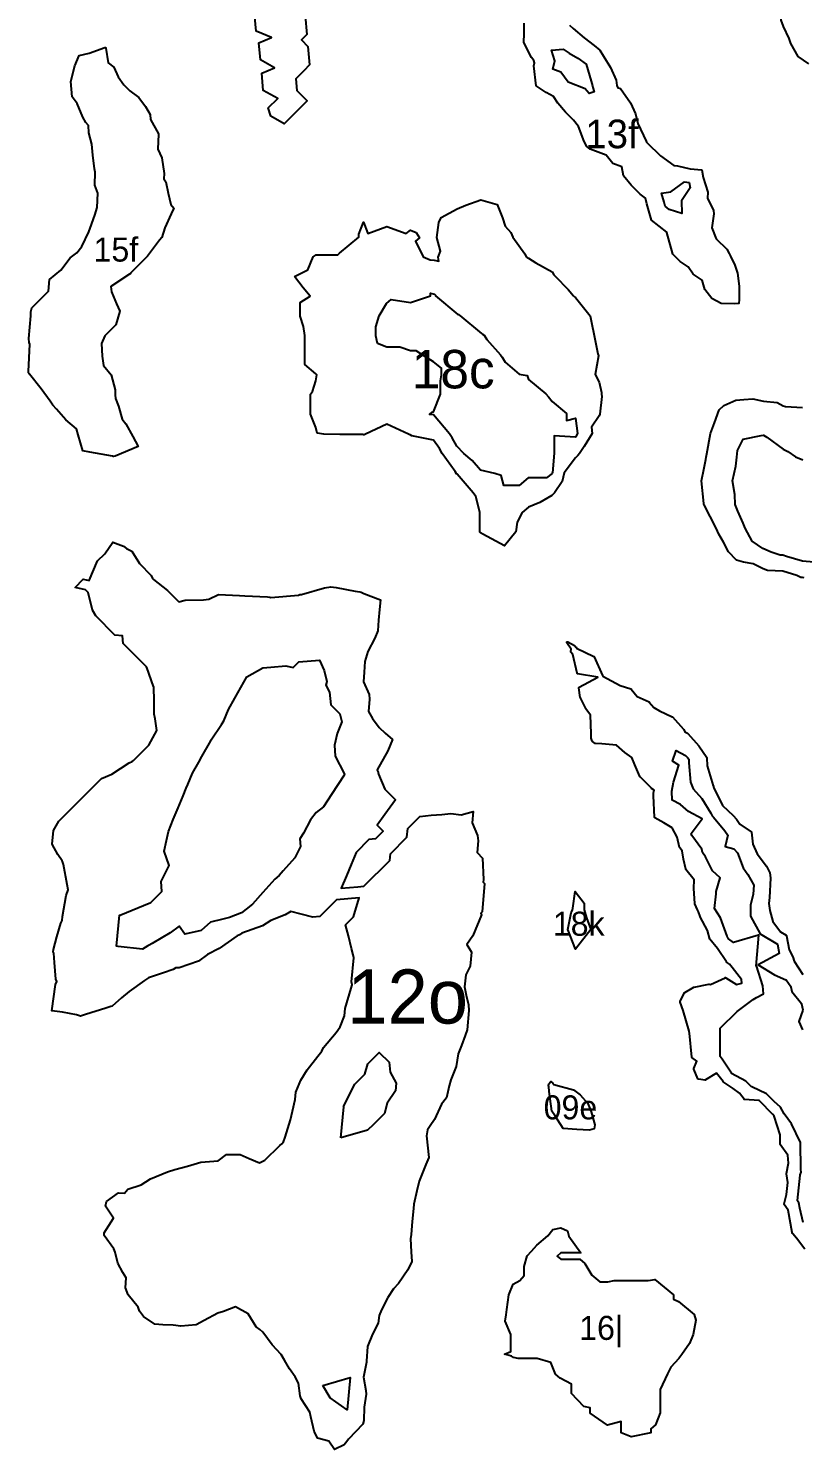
# Model space of a CAD drawing. Header units: millimetres. Extents: x 0 to 500, y 0 to 700.
# Drawn here: x 103 to 183.5, y 449.8 to 597.7 of the extents above; entities that cross this region are included whole.
import ezdxf
from ezdxf.enums import TextEntityAlignment as Align

# ---------------------------------------------------------------- set-up
doc = ezdxf.new("R2010")
doc.units = ezdxf.units.MM
doc.layers.add('CORTE', color=1, linetype='Continuous')
doc.layers.add('GRABADO', color=5, linetype='Continuous')

msp = doc.modelspace()

# ---------------------------------------------------------------- linework, layer by layer
at = {"layer": 'CORTE'}
for points in [[(184.21, 593.97), (183.09, 594.73), (182.34, 596.07), (182.14, 596.59), (181.58, 597.84), (181.33, 598.53), (181.27, 599.57), (181.05, 600.99), (181.37, 602.53), (181.48, 603.44), (181.56, 604.15), (182.16, 605.34), (184.03, 605.71)], [(131.8, 598.97), (131.97, 597.02), (131.42, 596.46), (132.08, 595.79), (132.26, 593.85), (131.65, 593.24), (130.82, 592.41), (130.93, 591.18), (131.99, 590.12), (129.6, 587.73), (128.21, 588.52), (127.96, 589.39), (128.94, 590.36), (127.44, 591.21), (127.28, 592.99), (128.6, 593.56), (127.15, 594.38), (126.99, 596.16), (128.29, 596.72), (126.69, 597.38), (126.5, 599.54)], [(159.31, 597.99), (159.69, 597.65), (160.84, 596.67), (161.86, 595.88), (162.47, 595.4), (162.85, 594.77), (163.57, 593.58), (164.17, 592.26), (164.22, 591.73), (164.31, 591.48), (164.59, 591.4), (165.64, 589.9), (166.18, 588.77), (166.41, 587.76), (167.26, 585.92), (167.32, 585.83), (167.38, 585.76), (168.75, 584.39), (170.14, 583.41), (170.53, 583.35), (171.87, 583.05), (173.07, 582.95), (173.22, 582.16), (173.69, 580.61), (173.65, 580.01), (174.27, 578.7), (174.32, 578.35), (174.09, 576.9), (174.57, 575.77), (175.66, 574.68), (175.92, 574.23), (176.05, 573.95), (176.5, 573.01), (176.77, 572.18), (176.96, 570.86), (176.96, 569.46), (176.9, 569.05), (176.5, 569.01), (175.09, 569.05), (174.09, 569.55), (173.37, 570.51), (173.11, 571.47), (172.18, 572.1), (171.65, 572.87), (170.81, 573.4), (170.04, 574.17), (169.42, 576.43), (169.42, 576.43), (169.41, 576.45), (167.82, 577.72), (167.69, 578.18), (167.35, 579.41), (167.2, 579.98), (166.65, 580.41), (165.71, 581.35), (164.92, 582.32), (164.74, 583.27), (163.81, 583.62), (163.1, 584.48), (161.44, 585.11), (161.09, 585.38), (160.84, 585.89), (160.24, 587.44), (159.72, 588.12), (158.89, 588.94), (158.07, 589.87), (157.64, 590.57), (156.88, 590.99), (155.83, 591.67), (155.58, 593.77), (155.65, 594.09), (155.59, 594.31), (155.35, 594.62), (154.56, 596.19), (154.57, 597.14), (154.59, 598.21)], [(183.73, 540.51), (183.54, 540.52), (183.35, 540.53), (182.94, 540.74), (181.49, 541.21), (179.91, 541.28), (179.44, 541.44), (178.42, 541.97), (177.41, 542.14), (176.68, 542.33), (175.85, 543.21), (175.33, 544.22), (174.82, 545.06), (174.57, 545.67), (173.32, 548.08), (173.29, 548.12), (173.29, 548.15), (173.28, 548.24), (173.03, 550.6), (173.28, 551.78), (173.47, 552.82), (173.51, 553.05), (173.58, 553.41), (173.97, 555.5), (174.39, 556.63), (174.88, 557.97), (175.35, 558.43), (176.6, 558.97), (177.42, 559.04), (178.37, 559.13), (179.48, 558.88), (180.92, 558.73), (181.54, 558.4), (181.78, 558.32), (183.55, 558.22)], [(183.79, 470.67), (182.9, 471.82), (182.55, 472.25), (182.52, 472.28), (182.51, 472.28), (182.51, 472.29), (182.51, 472.29), (182.5, 472.3), (182.5, 472.31), (182.48, 472.41), (182.48, 472.41), (182.04, 474.71), (181.64, 475.32), (181.63, 475.32), (181.63, 475.33), (181.63, 475.34), (181.63, 475.34), (181.62, 475.35), (181.63, 475.36), (181.63, 475.37), (181.63, 475.37), (181.86, 476.37), (182, 477.59), (181.87, 478.51), (181.87, 478.52), (181.87, 478.53), (181.87, 478.53), (182.07, 479.6), (182.02, 480.46), (181.22, 481.56), (181.21, 481.57), (181.21, 481.57), (181.21, 481.58), (181.21, 481.59), (181.2, 481.59), (181.2, 481.6), (181.22, 482.56), (180.59, 484.51), (180.49, 484.64), (180.49, 484.65), (180.49, 484.66), (180.47, 484.67), (179.06, 486.09), (178.99, 486.12), (177.51, 486.24), (177.5, 486.24), (177.5, 486.25), (177.49, 486.25), (177.48, 486.25), (177.48, 486.26), (177.47, 486.26), (177.47, 486.27), (176.97, 486.89), (176.34, 487.39), (175.29, 488.08), (175.29, 488.09), (175.28, 488.09), (175.28, 488.1), (174.61, 488.97), (173.45, 488.27), (173.45, 488.27), (173.44, 488.26), (173.43, 488.26), (173.42, 488.26), (173.42, 488.26), (173.41, 488.26), (173.41, 488.26), (172.72, 488.34), (172.71, 488.34), (172.7, 488.35), (172.7, 488.35), (172.69, 488.35), (172.68, 488.36), (172.68, 488.36), (172.67, 488.36), (172.67, 488.37), (172.66, 488.38), (172.66, 488.38), (172.66, 488.39), (172.24, 489.4), (172.24, 489.41), (172.24, 489.42), (172.24, 489.42), (172.24, 489.42), (172.24, 489.43), (172.24, 489.45), (172.24, 489.45), (172.54, 490.23), (172.03, 490.59), (172.03, 490.6), (172.03, 490.6), (172.02, 490.61), (172.02, 490.61), (172.01, 490.62), (172.01, 490.63), (172.01, 490.63), (172.01, 490.64), (172.01, 490.65), (171.78, 493.13), (171.75, 493.27), (171.75, 493.28), (171.75, 493.28), (171.75, 493.29), (171.76, 493.32), (171.74, 493.36), (171.74, 493.36), (171.11, 495.5), (170.82, 496.36), (170.82, 496.37), (170.82, 496.38), (170.82, 496.39), (170.82, 496.4), (170.82, 496.4), (170.82, 496.41), (170.82, 496.42), (171.28, 497.35), (171.28, 497.35), (171.29, 497.36), (171.3, 497.37), (171.3, 497.37), (171.31, 497.38), (172.25, 497.92), (172.25, 497.93), (172.26, 497.93), (172.27, 497.93), (173.8, 498.22), (173.8, 498.23), (173.82, 498.23), (173.82, 498.23), (173.97, 498.21), (175.49, 498.91), (175.49, 498.91), (175.5, 498.91), (175.51, 498.92), (175.51, 498.92), (175.52, 498.92), (175.53, 498.91), (175.54, 498.91), (175.55, 498.91), (175.55, 498.91), (175.56, 498.91), (176.67, 498.19), (177.22, 498.34), (177.21, 498.71), (176.22, 499.97), (175.96, 500.3), (175.63, 500.53), (175.63, 500.53), (175.62, 500.54), (175.62, 500.54), (175.62, 500.55), (174.71, 501.95), (173.9, 502.9), (173.9, 502.91), (173.9, 502.91), (173.89, 502.92), (173.89, 502.93), (173.89, 502.93), (173.67, 503.81), (172.89, 505.25), (172.89, 505.26), (172.89, 505.26), (172.72, 505.75), (172.63, 505.95), (172.34, 506.6), (172.34, 506.61), (172.34, 506.61), (172.34, 506.62), (172.23, 508.17), (172.23, 508.17), (172.27, 509.07), (171.41, 510.17), (171.41, 510.18), (171.4, 510.19), (171.4, 510.2), (171.4, 510.2), (171.16, 511.24), (171.02, 512.09), (170.77, 512.42), (170.77, 512.43), (170.77, 512.43), (170.76, 512.44), (170.5, 513.51), (169.97, 514.49), (169.12, 515.03), (168.18, 515.55), (168.18, 515.55), (168.17, 515.56), (168.16, 515.56), (168.16, 515.57), (168.16, 515.57), (168.15, 515.58), (168.15, 515.59), (168.15, 515.6), (168.14, 515.6), (168.14, 515.61), (168.05, 517.82), (168.05, 517.82), (168.05, 518.14), (168.05, 518.15), (168.05, 518.15), (168.1, 518.42), (167.84, 518.6), (167.84, 518.6), (167.84, 518.61), (166.64, 519.8), (166.64, 519.81), (166.63, 519.81), (166.63, 519.82), (166.63, 519.82), (166.09, 521.06), (166.09, 521.06), (165.77, 521.82), (165.04, 522.35), (165.04, 522.35), (164.2, 523.08), (162.65, 523.23), (162.02, 523.27), (162.01, 523.27), (162.01, 523.27), (162, 523.27), (161.99, 523.27), (161.99, 523.28), (161.98, 523.28), (161.69, 523.49), (161.69, 523.49), (161.69, 523.49), (161.68, 523.5), (161.68, 523.51), (161.68, 523.51), (161.67, 523.52), (161.55, 523.81), (161.55, 523.82), (161.55, 523.82), (161.55, 523.83), (161.55, 523.84), (161.57, 524.3), (161.47, 526.21), (161, 526.89), (161, 526.9), (160.43, 528.03), (160.43, 528.04), (160.42, 528.05), (160.42, 528.05), (160.27, 529.06), (160.27, 529.06), (160.27, 529.07), (160.27, 529.08), (160.27, 529.09), (160.27, 529.1), (160.27, 529.1), (160.28, 529.11), (160.28, 529.11), (160.29, 529.12), (160.3, 529.13), (160.3, 529.14), (162.23, 530.17), (160.13, 530.53), (160.13, 530.53), (160.12, 530.53), (160.12, 530.53), (160.11, 530.54), (160.1, 530.54), (160.1, 530.55), (160.09, 530.55), (160.09, 530.56), (160.08, 530.56), (160.08, 530.57), (160.08, 530.58), (160.08, 530.58), (159.65, 532.51), (159.44, 532.78), (159.43, 532.79), (159.43, 532.8), (159.42, 532.81), (159.42, 532.81), (159.42, 532.82), (159.42, 532.82), (159.42, 532.83), (159.42, 532.84), (159.42, 532.85), (159.48, 533.07), (159.02, 533.74), (159.02, 533.75), (159.02, 533.76), (159.01, 533.77), (159.01, 533.78), (159.01, 533.78), (159.01, 533.79), (159.01, 533.8), (159.01, 533.81), (159.02, 533.81), (159.02, 533.82), (159.02, 533.83), (159.03, 533.84), (159.04, 533.85), (159.05, 533.85), (159.05, 533.85), (159.06, 533.86), (159.07, 533.86), (159.08, 533.86), (159.09, 533.86), (159.1, 533.86), (159.11, 533.86), (159.11, 533.85), (159.12, 533.85), (159.83, 533.45), (159.84, 533.44), (159.84, 533.44), (159.85, 533.43), (159.97, 533.29), (159.97, 533.29), (159.98, 533.29), (160.04, 533.18), (161.84, 532.33), (161.85, 532.33), (161.86, 532.32), (161.86, 532.32), (161.87, 532.31), (161.87, 532.3), (161.88, 532.3), (161.88, 532.29), (162.72, 530.33), (162.74, 530.32), (162.77, 530.29), (164.58, 529.31), (165.69, 528.94), (165.69, 528.94), (165.7, 528.94), (165.71, 528.93), (165.71, 528.93), (165.72, 528.93), (165.73, 528.92), (165.73, 528.92), (166.33, 528.15), (167.57, 527.59), (167.57, 527.58), (167.58, 527.58), (167.59, 527.58), (167.59, 527.57), (168.09, 527.02), (168.65, 526.68), (169.98, 526.06), (169.99, 526.06), (169.99, 526.05), (170, 526.05), (170, 526.04), (171.17, 524.75), (171.17, 524.75), (171.18, 524.74), (171.18, 524.74), (171.31, 524.47), (171.58, 524.34), (171.58, 524.33), (171.59, 524.33), (171.59, 524.33), (171.6, 524.32), (172.77, 523.03), (172.77, 523.03), (173.59, 521.82), (173.6, 521.81), (173.6, 521.8), (173.6, 521.79), (173.6, 521.78), (173.6, 521.78), (173.61, 520.95), (174.26, 518.86), (174.27, 518.86), (174.28, 518.75), (174.29, 518.73), (174.29, 518.73), (174.32, 518.64), (175.21, 516.83), (176.34, 515.79), (176.34, 515.79), (176.67, 515.4), (176.67, 515.4), (177.02, 514.87), (178.2, 514.09), (178.2, 514.08), (178.21, 514.08), (178.22, 514.07), (178.22, 514.07), (178.22, 514.06), (178.23, 514.05), (178.23, 514.05), (178.23, 514.04), (178.37, 512.8), (178.84, 511.79), (179.78, 510.5), (179.78, 510.5), (180.02, 510.09), (180.02, 510.08), (180.13, 509.82), (180.13, 509.81), (180.13, 509.81), (180.22, 509.28), (180.22, 509.27), (180.22, 509.27), (180.11, 507.25), (180.11, 507.25), (180.04, 506.64), (180.15, 505.89), (180.46, 504.76), (181.25, 503.67), (181.84, 503.32), (181.84, 503.32), (181.85, 503.31), (181.85, 503.31), (181.86, 503.3), (181.86, 503.3), (181.87, 503.29), (181.87, 503.28), (181.87, 503.27), (181.87, 503.27), (182.14, 501.79), (182.55, 501.09), (182.55, 501.09), (182.55, 501.08), (182.67, 500.62), (183.57, 499.24)]]:
    msp.add_lwpolyline(points, dxfattribs=at)
for points in [[(108.07, 589.84), (107.56, 590.55), (107.43, 592.12), (107.42, 592.15), (107.83, 593.77), (108.27, 594.84), (109.32, 595.08), (110.94, 595.68), (111.03, 595.68), (111.07, 595.59), (111.31, 594.09), (111.9, 593.63), (112.33, 592.63), (112.93, 591.78), (113.55, 591.17), (114.49, 590.47), (115.19, 589.52), (115.66, 588.71), (115.72, 588.18), (116.52, 586.69), (116.53, 586.65), (116.48, 585.1), (116.9, 584.18), (117.14, 582.58), (117.09, 582.02), (117.3, 581.71), (117.53, 580.5), (117.82, 579.35), (118.14, 578.96), (117.86, 578.36), (117.2, 576.92), (116.87, 575.89), (116.64, 575.62), (115.4, 573.98), (115.36, 573.92), (113.64, 572.2), (113.64, 572.2), (113.61, 572.14), (113.51, 572.09), (111.57, 570.82), (111.63, 570.26), (112.17, 569), (112.5, 568.23), (112.1, 566.82), (110.95, 565.68), (110.62, 564.87), (110.69, 563.55), (110.83, 562.59), (111.62, 561.63), (112.02, 560.05), (112.04, 559.53), (112.06, 559.16), (112.37, 558.36), (112.77, 557.02), (113.15, 556.53), (113.85, 555.22), (114.42, 554.16), (112.02, 553.17), (111.86, 553.14), (111.85, 553.14), (111.81, 553.13), (111.76, 553.15), (109.38, 553.59), (108.68, 553.72), (108.18, 555.39), (108, 555.99), (106.9, 556.94), (105.93, 558.06), (105.55, 558.48), (105.26, 558.88), (104.33, 560.15), (103.11, 561.7), (103.07, 561.77), (103.01, 561.83), (103, 561.98), (103.16, 564.8), (103.09, 565), (103.03, 565.41), (103.24, 567.77), (103.25, 568.19), (103.37, 568.58), (105.09, 570.31), (105.2, 571.53), (106.37, 572.52), (107.35, 573.79), (108.03, 574.32), (108.55, 574.98), (109.28, 576.49), (109.44, 576.87), (109.9, 578.23), (110.17, 579.04), (110.23, 580.51), (109.9, 581.34), (109.94, 582.71), (109.88, 583.04), (109.72, 584.47), (109.59, 585.63), (109.3, 586.8), (109.26, 587.56), (108.99, 587.87), (108.68, 588.43), (108.07, 589.84)], [(130.67, 571.84), (132.09, 572.55), (132.63, 573.91), (132.95, 574.1), (135.18, 574.1), (135.37, 574.26), (137.37, 575.93), (137.37, 576.25), (137.86, 577.49), (138.32, 576.33), (140.31, 577.04), (142.32, 576.32), (142.74, 576.67), (143.36, 576.42), (143.68, 575.88), (143.26, 575.53), (144.09, 573.91), (144.79, 573.57), (145.21, 573.55), (145.69, 573.46), (145.63, 573.86), (145.86, 574.47), (145.48, 575.89), (145.69, 577.48), (145.95, 577.99), (147.61, 578.87), (148.52, 579.28), (150.09, 579.82), (151.78, 579.35), (152.34, 577.96), (152.6, 577.07), (153.19, 576.42), (153.42, 575.93), (154.66, 574.21), (154.78, 573.91), (154.91, 573.83), (155.02, 573.76), (155.79, 573.27), (157.48, 572.34), (157.67, 572.02), (157.81, 571.87), (159.15, 570.48), (159.73, 569.83), (159.81, 569.74), (159.92, 569.67), (161.44, 567.77), (161.58, 567.08), (161.85, 565.72), (162.23, 563.82), (162.3, 563.69), (162.32, 563.61), (161.96, 561.64), (162.39, 560.87), (162.62, 559.79), (162.62, 559.6), (162.66, 559.37), (162.44, 557.53), (162.38, 557.36), (161.58, 556.17), (161.67, 555.5), (160.82, 554.17), (160.35, 553.43), (160.16, 553.23), (159.93, 552.99), (158.73, 551.41), (158.55, 550.53), (157.74, 549.35), (157.47, 549.07), (156.21, 548.33), (155.02, 547.86), (154.37, 547.31), (153.84, 546.31), (153.72, 545.29), (152.55, 543.83), (150.29, 545.06), (150.05, 545.19), (149.97, 545.24), (149.97, 545.32), (149.96, 545.36), (149.96, 547.35), (149.55, 548.97), (149.28, 549.35), (147.6, 551.29), (147.51, 551.32), (147.49, 551.4), (147.4, 551.55), (146.06, 553.43), (145.77, 553.96), (145.15, 554.82), (142.91, 555.29), (142.73, 555.39), (142.68, 555.39), (142.56, 555.44), (140.31, 556.49), (138.06, 555.44), (137.94, 555.39), (137.86, 555.38), (137.8, 555.4), (135.41, 555.4), (133.74, 555.44), (133.04, 555.55), (132.9, 556.14), (132.34, 557.54), (132.34, 559.61), (132.57, 559.9), (132.9, 561), (133.02, 561.61), (132.92, 561.73), (131.77, 562.69), (131.77, 565.7), (131.62, 566.66), (131.26, 567.73), (131.26, 569.15), (132.3, 569.8), (131.6, 570.68), (130.67, 571.84)], [(105.58, 501.59), (105.61, 501.84), (105.95, 503.15), (106.36, 504.57), (106.52, 504.86), (106.55, 505.26), (106.92, 507.46), (107.13, 508.04), (107.03, 508.59), (106.64, 510.67), (106.56, 510.99), (106.5, 511.08), (106.08, 511.71), (105.48, 512.81), (105.61, 514.21), (106.16, 515.18), (110.62, 519.64), (111.68, 520.07), (113.47, 521.25), (113.8, 521.41), (113.93, 521.51), (115.52, 523.1), (116.38, 524.61), (116.18, 525.83), (116.1, 526.32), (116.07, 527.71), (116.04, 529.14), (115.89, 529.58), (115.46, 530.78), (115.3, 531.24), (112.87, 533.68), (112.78, 534.46), (112, 534.55), (110, 536.55), (109.67, 537.15), (109.22, 538.96), (108.94, 539.24), (107.86, 539.51), (108.71, 540.36), (109.34, 540.21), (110.19, 542.26), (110.94, 543.01), (111.79, 544.21), (112.89, 543.8), (113.21, 543.56), (113.76, 543.27), (114.55, 541.98), (115.79, 540.74), (115.9, 540.43), (116, 540.33), (117.49, 539.17), (118.64, 538.02), (119.3, 538.18), (121.23, 538.23), (121.77, 538.28), (122.77, 538.78), (124.23, 538.7), (124.97, 538.66), (125.53, 538.63), (127.88, 538.51), (128.11, 538.5), (128.23, 538.45), (131.11, 538.71), (131.25, 538.76), (131.42, 538.78), (133.82, 539.46), (134.48, 539.58), (135.03, 539.48), (136.99, 539.11), (137.5, 539.06), (137.61, 539), (137.89, 538.89), (139.63, 538.23), (139.54, 537.21), (139.44, 536.11), (139.34, 534.99), (139.03, 534.23), (138.3, 532.84), (138.02, 531.81), (137.92, 530.7), (137.87, 529.69), (138.46, 528.38), (138.49, 527.89), (138.37, 526.6), (138.8, 525.87), (139.5, 524.92), (140.13, 524.35), (140.89, 523.69), (140.4, 522.49), (139.3, 520.54), (139.37, 520.41), (139.41, 520.07), (140.08, 518.51), (141.18, 517.41), (140.08, 515.87), (139.28, 514.76), (139.9, 514.14), (139.1, 513.34), (138.43, 513.28), (137.09, 511.94), (136.57, 510.67), (136.09, 509.51), (135.55, 508.21), (137.26, 508.36), (137.9, 508.42), (140.59, 511.11), (140.66, 511.78), (142.39, 513.51), (142.47, 514.43), (143.74, 515.69), (144.89, 515.8), (146.02, 515.9), (146.94, 515.98), (148.04, 515.86), (149.28, 516.21), (149.17, 515), (149.72, 513.71), (149.79, 513.14), (149.68, 511.92), (150.24, 511.35), (150.36, 509.11), (150.33, 508.83), (150.47, 508.69), (150.2, 505.77), (150.09, 505.62), (150.15, 505.46), (149.25, 503.26), (148.6, 502.35), (149.1, 501.55), (148.96, 500.1), (148.51, 499.19), (148.39, 497.95), (148.55, 497.1), (148.8, 496.1), (148.84, 495.51), (148.66, 493.5), (148.45, 492.89), (148.07, 491.84), (147.72, 490.98), (147.51, 489.66), (146.94, 488.28), (146.78, 487.67), (146.51, 486.42), (145.99, 485.75), (145.24, 484.17), (144.81, 483.48), (144.53, 483.09), (144.42, 482.44), (144.66, 480.21), (144.56, 479.95), (144.36, 479.48), (143.65, 477.75), (143.41, 476.72), (143.1, 475.34), (143.06, 474.9), (142.93, 473.54), (142.81, 472.18), (142.77, 471.74), (142.84, 470.4), (142.89, 469.37), (142.49, 468.51), (141.52, 467.08), (140.98, 466.55), (140.41, 465.65), (139.74, 464.35), (139.49, 463.78), (139.38, 462.97), (138.81, 461.82), (138.28, 460.53), (138.19, 459.02), (138.19, 458.91), (137.86, 457.36), (138.11, 455.97), (138.16, 455.59), (137.95, 454.22), (137.91, 452.86), (137.79, 452.46), (136.3, 450.89), (136.13, 450.65), (135.86, 450.3), (134.85, 449.82), (134.26, 450.69), (133.08, 450.99), (132.72, 451.72), (132.38, 453.24), (132.27, 453.7), (131.38, 455.1), (131.26, 455.41), (131.11, 456.74), (130.77, 457.37), (130.18, 458.23), (129.66, 459.13), (129.3, 459.7), (128.37, 460.72), (127.39, 462.03), (127.09, 462.3), (126.71, 462.6), (125.85, 463.95), (124.54, 464.66), (123.3, 464.19), (122.71, 464.01), (121.3, 463.25), (120.45, 462.8), (118.87, 462.65), (118.07, 462.76), (116.98, 462.78), (116.17, 462.87), (114.97, 463.68), (114.56, 464.22), (114.41, 464.64), (113.39, 465.93), (113.09, 466.66), (113.19, 467.69), (112.82, 468.24), (112.3, 469.2), (112.02, 470.34), (111.89, 470.7), (110.89, 472.09), (110.87, 472.38), (111.85, 473.88), (111.04, 475.14), (111.12, 475.62), (112.39, 476.52), (112.99, 476.49), (113.33, 476.91), (114.73, 477.35), (115.72, 477.99), (116.3, 478.24), (117.46, 478.72), (118.25, 478.94), (119.55, 479.31), (120.94, 479.71), (121.4, 479.75), (122.74, 479.87), (123.61, 480.5), (125.05, 480.5), (125.96, 480.1), (127.05, 479.64), (127.61, 479.92), (129.15, 481.46), (129.36, 481.62), (129.55, 481.82), (129.71, 482.31), (130.27, 484.11), (130.48, 485.02), (130.77, 486.24), (130.83, 487), (131.35, 488.26), (132.01, 489.32), (133.13, 490.75), (133.53, 491.25), (133.7, 491.63), (135.03, 493.22), (135.43, 493.81), (135.9, 494.95), (135.97, 495.69), (136.57, 497.82), (136.67, 498.15), (136.63, 498.47), (136.86, 500.97), (136.78, 501.28), (136.62, 501.93), (136.29, 503.26), (136, 504.4), (136.84, 505.23), (137.41, 507.23), (135.05, 507.01), (133.32, 505.28), (132.61, 505.22), (131.38, 505.53), (130.32, 505.8), (129.7, 505.45), (128.23, 504.84), (127.37, 504.31), (125.19, 503.54), (124.95, 503.37), (124.88, 503.34), (124.71, 503.27), (122.85, 501.93), (121.62, 501.32), (120.7, 500.62), (118.68, 499.92), (118.34, 499.92), (118.08, 499.77), (117.05, 499.42), (115.49, 498.9), (115.09, 498.62), (113.49, 497.47), (112.7, 496.81), (111.7, 495.95), (111.57, 495.9), (111.06, 495.74), (108.94, 495.07), (108.43, 494.9), (108, 495.04), (106.55, 495.33), (105.45, 495.45), (105.81, 498.19), (105.97, 498.5), (105.84, 498.76), (105.71, 500.5), (105.65, 501.45), (105.58, 501.59)], [(159.12, 503.91), (159.46, 505.64), (159.62, 505.98), (159.65, 506.15), (159.9, 507.86), (160.84, 506.67), (160.84, 505.97), (161.05, 505.12), (161.53, 503.91), (159.92, 501.89), (159.12, 503.91)], [(161.21, 485.81), (161.57, 484.97), (161.92, 483.59), (161.85, 483.2), (161.38, 483.03), (160.05, 483.12), (158.63, 483.22), (157.76, 484.58), (157.47, 485.02), (157.19, 487.08), (157.15, 487.59), (157.11, 487.7), (157.14, 487.86), (157.34, 488.1), (157.55, 487.94), (157.68, 487.81), (159.7, 487.24), (160.42, 486.71), (161.21, 485.81)], [(153.25, 459.52), (152.55, 459.75), (153.18, 460.01), (153.18, 461.79), (152.62, 463.17), (152.72, 463.85), (152.79, 464.38), (152.99, 465.9), (153.44, 467.01), (154.13, 467.4), (154.57, 467.94), (154.57, 468.88), (154.9, 469.99), (155.33, 470.47), (155.89, 471.09), (157.03, 472.04), (157.57, 472.71), (158.39, 472.88), (159.1, 472.59), (159.24, 472.02), (160.48, 470.29), (158.41, 470.29), (158, 469.95), (158.41, 469.61), (160.36, 469.61), (160.89, 469.17), (161.62, 467.96), (162.45, 467.27), (163.27, 467.27), (163.96, 467.42), (167.48, 467.42), (168.19, 467.52), (170.12, 465.91), (170.12, 465.45), (170.65, 465.23), (172.27, 463.88), (172.45, 463.27), (172.15, 461.78), (171.78, 460.85), (170.97, 459.72), (170.67, 459.31), (169.84, 458.38), (169.51, 457.69), (168.73, 456.07), (168.73, 453.63), (168.23, 452.39), (167.75, 451.99), (167.75, 451.55), (165.72, 451.13), (164.67, 451.56), (164.67, 452.74), (163.26, 452.35), (161.44, 453.61), (161.44, 454.16), (160.79, 454.29), (159.49, 455.66), (159.49, 456.62), (158.34, 457.26), (157.84, 457.68), (157.36, 458.89), (155.93, 459.28), (153.97, 459.28), (153.47, 459.39), (153.25, 459.52)]]:
    msp.add_lwpolyline(points, close=True, dxfattribs=at)
at = {"layer": 'GRABADO'}
for points in [[(158.65, 595.51), (159.25, 595.09), (160.16, 594.55), (161.04, 593.95), (161.55, 592.17), (161.69, 591.68), (161.71, 591.5), (161.88, 591.05), (161.35, 590.9), (161.1, 591.15), (160.93, 591.36), (159.16, 592.08), (158.38, 593.12), (157.58, 593.43), (157.78, 594.28), (157.44, 595.4), (158.65, 595.51)], [(171.25, 581.68), (171.75, 581.63), (171.86, 581.08), (170.94, 579.72), (170.98, 578.41), (169.67, 578.82), (169.25, 579.15), (169.14, 579.57), (168.88, 580.5), (169.83, 580.64), (171.25, 581.68)], [(157.48, 551.35), (156.89, 550.9), (155.01, 550.9), (154.06, 550.11), (152.48, 550.11), (152.2, 551.15), (151.52, 551.36), (150.05, 551.7), (149.17, 552.7), (148.3, 553.42), (147.58, 554.2), (147.1, 555.08), (146.82, 555.47), (145.16, 557.45), (145.15, 557.45), (144.73, 557.5), (145.02, 557.74), (145.14, 557.77), (145.88, 559.6), (145.88, 561), (145.97, 561.63), (145.97, 562.3), (145.15, 562.98), (144.16, 563.6), (143.35, 564.11), (142.74, 564.11), (141.66, 564.49), (140.29, 564.49), (139.33, 564.89), (139.14, 565.69), (139.14, 566.62), (139.49, 567.77), (140.25, 569.04), (140.76, 569.46), (142.75, 569.13), (144.84, 569.83), (144.84, 570.11), (145.24, 570), (145.34, 569.89), (145.37, 569.83), (147.67, 567.91), (147.79, 567.91), (147.88, 567.79), (150.13, 565.92), (150.24, 565.86), (150.42, 565.76), (150.71, 565.28), (152.12, 563.71), (152.28, 563.44), (152.59, 562.92), (154.06, 561.7), (154.88, 561.56), (155.04, 561.15), (156.85, 559.64), (157.11, 559.32), (157.48, 558.85), (159, 557.59), (159, 556.86), (159.93, 557.12), (160.14, 555.5), (159.91, 555.13), (157.71, 555.26), (157.71, 553.47), (157.54, 551.44), (157.51, 551.41), (157.51, 551.4), (157.48, 551.35)], [(118.58, 516.56), (119.11, 517.83), (119.43, 518.61), (119.59, 519.01), (120.08, 520.19), (120.73, 521.34), (121.05, 521.91), (121.98, 523.55), (122.03, 523.64), (123.08, 525.25), (123.34, 525.64), (123.83, 526.82), (124.48, 527.97), (124.8, 528.54), (125.74, 530.2), (127.4, 531.14), (128.24, 531.22), (129.78, 531.36), (130.55, 531.16), (131.14, 531.75), (133.29, 531.95), (133.76, 530.85), (134.05, 529.71), (133.94, 529.33), (134.32, 528.62), (134.47, 527.29), (135.41, 526.35), (135.62, 525.51), (135.13, 524.31), (134.85, 523.11), (134.91, 521.95), (135.87, 520.16), (135.91, 520.07), (135.86, 519.96), (134.54, 517.95), (133.7, 516.68), (132.93, 516.09), (132.35, 515.33), (131.63, 513.95), (131.23, 513.34), (131.32, 512.56), (130.73, 511.39), (129.5, 510.01), (129.09, 509.55), (128.64, 509.15), (127.4, 507.78), (126.3, 506.57), (125.67, 506.04), (125.16, 505.67), (123.93, 505.17), (123.22, 504.99), (121.93, 504.67), (120.97, 503.8), (119.28, 503.44), (118.69, 504.27), (117.74, 503.59), (115.87, 502.47), (115.57, 502.28), (115.41, 502.23), (114.86, 501.86), (112.34, 502.14), (112.18, 502.18), (112.47, 505.4), (112.61, 505.45), (114.96, 506.43), (115.74, 506.74), (116.88, 507.88), (116.82, 508.93), (117.64, 510.57), (117.11, 512.08), (117.36, 513.19), (117.57, 514.1), (118.08, 515.35), (118.58, 516.56)], [(135.52, 482.25), (135.82, 485.49), (135.82, 485.49), (135.8, 485.51), (136.96, 487.83), (138.01, 488.87), (138.31, 489.93), (139.51, 491.13), (140.52, 490.11), (140.64, 489.08), (141.25, 487.94), (141.18, 487.13), (140.34, 485.86), (140.04, 484.79), (138.9, 483.65), (138.28, 483.04), (135.52, 482.25)], [(133.65, 456.5), (136.49, 457.31), (136.18, 453.97), (134.39, 455.2), (133.65, 456.5)]]:
    msp.add_lwpolyline(points, close=True, dxfattribs=at)
for points in [[(184.71, 542.14), (183.53, 542.25), (181.86, 542.73), (181.49, 542.85), (181.23, 542.86), (180.29, 543.18), (179.43, 543.57), (178.31, 544.33), (177.57, 545.67), (177.36, 546.19), (176.8, 547.44), (176.55, 548.13), (176.49, 549.17), (176.27, 550.59), (176.59, 552.13), (176.7, 553.05), (176.78, 553.75), (177.38, 554.94), (179.25, 555.32), (179.48, 555.36), (179.84, 555.14), (181.54, 553.87), (182.01, 553.66), (182.82, 553.1), (183.57, 552.78)], [(183.62, 473.43), (183.27, 474.93), (183.16, 475.47), (183.03, 475.69), (183.03, 475.7), (183.03, 475.71), (183.02, 475.72), (183.02, 475.72), (183.02, 475.73), (183.02, 475.74), (183.3, 478.38), (183.3, 478.38), (183.3, 478.39), (183.4, 478.67), (183.38, 478.96), (183.38, 478.96), (183.33, 481.78), (182.38, 483.69), (181.62, 484.75), (181.62, 484.75), (181.26, 485.43), (180.59, 486.02), (179.8, 486.82), (178.26, 487.56), (178.26, 487.56), (178.25, 487.57), (178.25, 487.57), (177.93, 487.86), (177.93, 487.86), (177.65, 488.16), (176.16, 488.94), (176.16, 488.95), (176.15, 488.95), (176.15, 488.96), (176.14, 488.96), (176.14, 488.97), (175.17, 490.44), (175.17, 490.44), (174.99, 490.71), (174.99, 490.72), (174.99, 490.72), (174.99, 490.73), (174.99, 490.73), (174.99, 490.73), (174.98, 490.74), (174.98, 490.75), (174.97, 493.61), (174.97, 493.62), (174.97, 493.63), (174.97, 493.63), (174.98, 493.64), (174.98, 493.65), (174.99, 493.67), (176.73, 495.4), (178.41, 496.64), (178.42, 496.65), (178.77, 496.84), (179.49, 497.22), (179.43, 498.06), (178.76, 500.15), (178.71, 500.12), (179.01, 503.34), (178.97, 503.33), (176.36, 502.58), (175.84, 502.94), (175.79, 503.02), (175.74, 503.08), (175.7, 503.24), (175, 505.14), (174.38, 506.12), (174.57, 507.63), (174.56, 507.87), (174.98, 509.31), (174.16, 510.04), (173.46, 511.47), (173.13, 511.92), (173.07, 512.28), (172.02, 513.69), (171.96, 513.92), (173.11, 515.43), (171.68, 516.18), (170.84, 516.92), (169.97, 517.39), (169.95, 518.32), (170.13, 519.23), (170.69, 521.03), (170.03, 521.43), (170.4, 522.53), (171.38, 522.03), (171.56, 521.83), (171.7, 521.63), (171.7, 521.25), (171.9, 519.24), (172.17, 518.54), (173.06, 517.56), (174, 516.03), (174.13, 515.75), (174.29, 515.6), (175.46, 514.19), (175.76, 513.75), (175.49, 512.57), (176.41, 512.3), (176.77, 511.88), (177.37, 510.32), (177.84, 509.63), (178.48, 508.52), (178.42, 507.6), (178.13, 506.46), (178.14, 505.3), (179.13, 503.47), (180.95, 502.39), (181.13, 501.41), (178.93, 500.24), (180.61, 499.21), (181.82, 498.69), (181.82, 498.69), (181.83, 498.69), (181.84, 498.68), (181.84, 498.68), (181.84, 498.67), (181.85, 498.67), (182.31, 497.98), (182.31, 497.97), (182.32, 497.96), (182.44, 497.46), (183.43, 496.23), (183.44, 496.22), (183.44, 496.22), (183.44, 496.21), (183.45, 496.2), (183.45, 496.2), (183.56, 495.56)], [(183.56, 495.52), (183.15, 494.35), (183.55, 493.49)]]:
    msp.add_lwpolyline(points, dxfattribs=at)

# ---------------------------------------------------------------- texts
for s, height, p in [('13f', 2.978, (163.72, 586.68)), ('15f', 2.5, (112.1, 574.65)), ('18c', 3.999, (147.2, 562.21)), ('18k', 2.5, (160.26, 504.52)), ('12o', 5.627, (142.46, 496.95)), ('09e', 2.5, (159.4, 485.42)), ('16|', 2.5, (162.6, 462.48))]:
    msp.add_text(s, height=height, dxfattribs=at).set_placement(p, align=Align.MIDDLE_CENTER)

doc.saveas('drawing.dxf')
